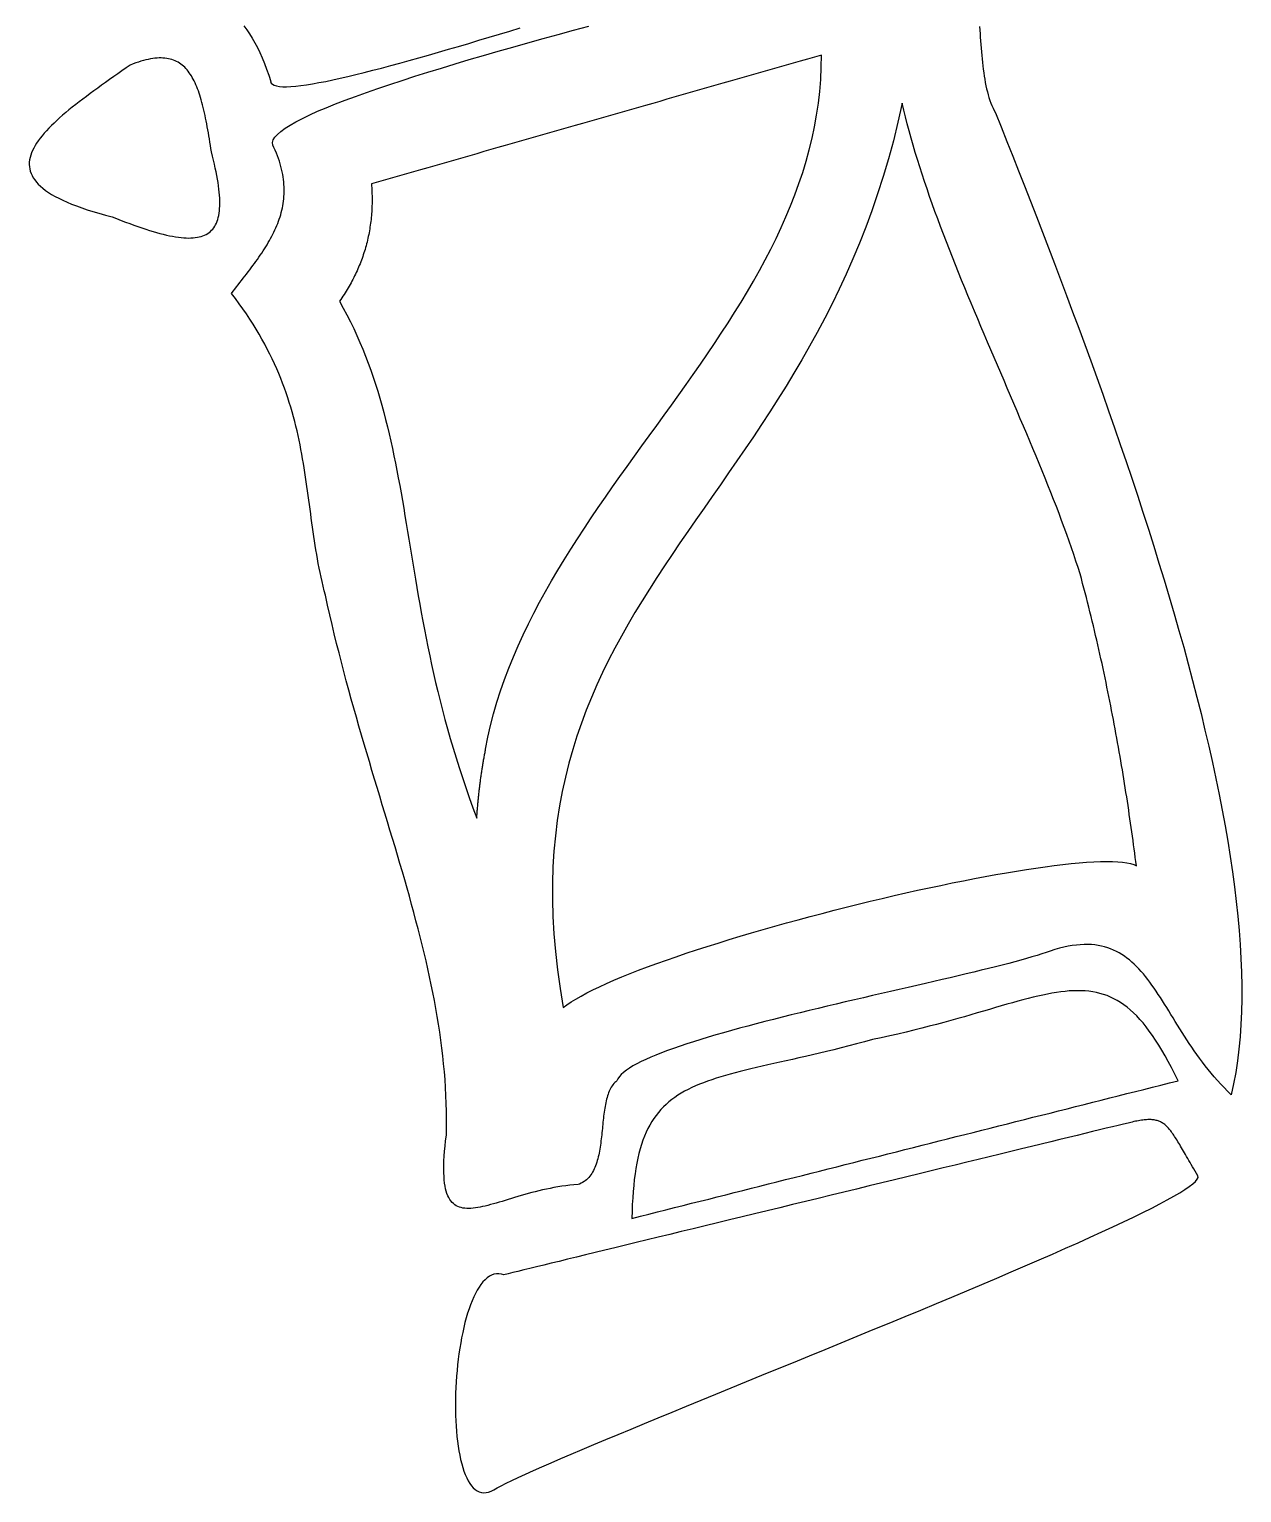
# Model space of a CAD drawing. Header units: metres. Extents: x 11 to 140, y -150 to -54.
# Drawn here: x 88.8 to 133.6, y -149.5 to -95.4 of the extents above; entities that cross this region are included whole.
import ezdxf

# ---------------------------------------------------------------- set-up
doc = ezdxf.new("R2010")
doc.units = ezdxf.units.M

msp = doc.modelspace()

# ---------------------------------------------------------------- linework, layer by layer
for points in [[(123.931172, -95.288608), (123.94184, -95.423228), (123.952254, -95.557848), (123.962668, -95.692468), (123.973082, -95.826834), (123.983496, -95.960946), (123.994418, -96.09455), (124.005594, -96.227392), (124.017278, -96.359472), (124.029724, -96.490536), (124.042932, -96.62033), (124.057156, -96.7486), (124.072396, -96.875346), (124.088906, -97.000568), (124.10694, -97.123758), (124.126498, -97.244916), (124.14758, -97.364042), (124.17044, -97.480882), (124.195332, -97.595182), (124.222256, -97.706688), (124.251212, -97.8154), (124.282454, -97.921064), (124.316236, -98.023426), (124.352558, -98.122486), (124.391674, -98.21799), (124.433584, -98.309938), (124.478542, -98.398076), (124.526548, -98.48215), (124.736098, -99.008184), (124.948188, -99.542092), (125.162564, -100.083366), (125.378972, -100.632006), (125.597158, -101.187504), (125.816868, -101.749352), (126.037848, -102.31755), (126.259844, -102.89159), (126.482856, -103.471218), (126.706376, -104.05618), (126.930404, -104.645968), (127.154432, -105.240582), (127.37846, -105.839514), (127.602234, -106.44251), (127.8255, -107.049062), (128.048004, -107.65917), (128.269492, -108.272326), (128.48971, -108.888276), (128.708404, -109.506766), (128.92532, -110.127288), (129.140458, -110.749588), (129.35331, -111.373412), (129.563876, -111.998506), (129.771648, -112.624362), (129.976626, -113.25098), (130.178556, -113.877852), (130.377184, -114.504724), (130.572256, -115.131088), (130.763518, -115.75669), (130.950716, -116.38153), (131.133596, -117.004846), (131.311904, -117.626638), (131.485386, -118.246398), (131.654042, -118.864126), (131.817364, -119.479314), (131.975352, -120.091454), (132.127752, -120.700546), (132.274056, -121.306082), (132.414264, -121.907808), (132.548122, -122.50547), (132.675376, -123.09856), (132.795772, -123.686824), (132.909056, -124.270008), (133.015228, -124.847858), (133.11378, -125.42012), (133.204458, -125.986286), (133.287262, -126.546102), (133.361684, -127.099314), (133.427724, -127.645668), (133.485128, -128.184656), (133.533642, -128.716024), (133.572758, -129.239518), (133.602476, -129.754884), (133.622796, -130.261614), (133.63321, -130.759708), (133.633464, -131.248658), (133.623304, -131.727956), (133.60273, -132.197602), (133.571234, -132.657088), (133.528816, -133.10616), (133.474968, -133.544564), (133.40969, -133.972046), (133.332728, -134.388098), (133.243828, -134.792466), (133.110732, -134.662164), (132.9817, -134.530592), (132.856478, -134.39775), (132.735066, -134.263892), (132.61721, -134.129018), (132.502656, -133.993382), (132.391404, -133.856984), (132.283454, -133.720078), (132.178298, -133.582664), (132.075936, -133.444996), (131.976368, -133.307328), (131.87934, -133.16966), (131.784598, -133.032246), (131.692142, -132.895086), (131.601718, -132.75818), (131.513326, -132.622036), (131.426712, -132.4864), (131.341622, -132.35178), (131.258056, -132.218176), (131.17576, -132.085588), (131.09448, -131.95427), (131.014216, -131.824476), (130.934968, -131.696206), (130.856228, -131.56946), (130.77825, -131.444746), (130.700526, -131.32181), (130.623056, -131.20116), (130.545586, -131.082542), (130.468116, -130.966464), (130.390392, -130.852926), (130.312414, -130.741928), (130.233928, -130.633724), (130.15468, -130.528568), (130.07467, -130.42646), (129.993644, -130.327654), (129.911602, -130.23215), (129.82829, -130.139948), (129.743454, -130.051556), (129.657094, -129.966974), (129.568956, -129.886202), (129.47904, -129.809494), (129.387092, -129.73685), (129.292858, -129.668524), (129.196338, -129.60477), (129.097278, -129.545588), (128.995678, -129.491232), (128.891284, -129.441702), (128.784096, -129.397252), (128.673606, -129.357882), (128.560068, -129.323846), (128.442974, -129.295144), (128.322324, -129.27203), (128.198118, -129.254758), (128.070102, -129.243328), (127.938022, -129.23774), (127.801624, -129.238248), (127.660908, -129.245106), (127.515874, -129.258314), (127.366268, -129.278126), (127.211836, -129.304542), (127.052578, -129.337816), (126.88824, -129.378202), (126.718568, -129.4257), (126.543562, -129.48031), (126.39548, -129.532634), (126.23419, -129.586228), (126.059946, -129.641092), (125.87351, -129.69748), (125.675136, -129.755138), (125.465586, -129.814066), (125.245114, -129.874264), (125.014228, -129.935478), (124.773436, -129.997962), (124.523246, -130.061462), (124.264166, -130.126232), (123.996704, -130.192018), (123.721368, -130.25882), (123.438412, -130.326638), (123.148598, -130.395472), (122.85218, -130.465068), (122.54992, -130.53568), (122.242072, -130.607054), (121.929144, -130.679444), (121.611644, -130.752596), (121.29008, -130.82651), (120.96496, -130.901186), (120.636792, -130.976624), (120.306084, -131.05257), (119.973344, -131.129278), (119.638826, -131.206494), (119.303292, -131.284472), (118.966996, -131.362958), (118.6307, -131.441952), (118.294658, -131.521454), (117.959378, -131.60121), (117.625368, -131.681474), (117.293136, -131.762246), (116.96319, -131.843272), (116.636038, -131.924552), (116.311934, -132.006086), (115.99164, -132.087874), (115.675664, -132.169916), (115.36426, -132.252212), (115.057936, -132.334762), (114.757454, -132.417312), (114.463068, -132.500116), (114.175286, -132.58292), (113.894616, -132.665724), (113.621566, -132.748528), (113.356644, -132.831332), (113.100104, -132.914136), (112.852708, -132.996686), (112.614964, -133.079236), (112.387126, -133.161532), (112.169702, -133.243574), (111.963454, -133.325362), (111.768636, -133.406896), (111.585756, -133.488176), (111.415322, -133.569202), (111.257842, -133.64972), (111.113824, -133.729984), (110.983776, -133.80974), (110.867952, -133.888988), (110.767114, -133.967728), (110.681516, -134.04596), (110.61192, -134.123684), (110.55858, -134.2009), (110.522004, -134.277354), (110.481618, -134.309612), (110.443518, -134.344664), (110.40745, -134.38251), (110.373668, -134.42315), (110.341918, -134.466584), (110.3122, -134.512558), (110.28426, -134.560818), (110.258098, -134.611618), (110.233714, -134.66445), (110.211108, -134.719568), (110.190026, -134.776718), (110.170468, -134.8359), (110.15218, -134.89686), (110.135162, -134.959598), (110.119414, -135.02386), (110.104682, -135.089646), (110.09122, -135.156956), (110.07852, -135.225536), (110.066836, -135.295386), (110.055914, -135.366506), (110.045754, -135.438642), (110.036102, -135.511794), (110.026958, -135.585708), (110.018322, -135.660384), (110.010194, -135.735822), (110.00232, -135.811768), (109.9947, -135.887968), (109.98708, -135.964676), (109.97946, -136.041638), (109.97184, -136.1186), (109.963966, -136.195816), (109.956092, -136.272778), (109.94771, -136.34974), (109.939074, -136.426448), (109.92993, -136.502902), (109.920278, -136.578848), (109.909864, -136.654286), (109.898688, -136.728962), (109.88675, -136.802876), (109.87405, -136.876028), (109.860334, -136.948164), (109.845602, -137.019284), (109.8296, -137.089134), (109.812328, -137.157968), (109.793786, -137.225278), (109.773974, -137.291318), (109.752638, -137.35558), (109.729778, -137.418318), (109.70514, -137.479278), (109.678724, -137.53846), (109.65053, -137.59561), (109.620558, -137.650728), (109.588554, -137.703814), (109.554518, -137.754614), (109.518196, -137.803128), (109.479588, -137.849102), (109.438694, -137.892536), (109.395514, -137.933176), (109.349794, -137.971276), (109.301534, -138.006328), (109.25048, -138.038586), (109.196886, -138.067796), (109.140244, -138.093958), (109.080808, -138.116818), (108.928154, -138.127994), (108.777278, -138.142218), (108.627926, -138.15949), (108.480352, -138.179556), (108.334556, -138.202162), (108.190538, -138.227054), (108.048298, -138.254232), (107.90809, -138.283188), (107.76966, -138.313922), (107.633262, -138.345926), (107.498642, -138.3792), (107.366054, -138.41349), (107.235498, -138.448796), (107.107228, -138.48461), (106.98099, -138.520932), (106.857038, -138.557254), (106.735118, -138.593576), (106.615484, -138.629644), (106.498136, -138.665204), (106.383074, -138.700256), (106.270552, -138.734292), (106.160316, -138.767312), (106.05262, -138.799062), (105.947464, -138.829034), (105.844594, -138.857482), (105.744264, -138.883898), (105.646728, -138.908028), (105.551732, -138.929872), (105.45953, -138.948922), (105.369868, -138.965178), (105.283, -138.978386), (105.198926, -138.988292), (105.117646, -138.994642), (105.03916, -138.997436), (104.963722, -138.996166), (104.891078, -138.990832), (104.821482, -138.98118), (104.754934, -138.966956), (104.691434, -138.947906), (104.630982, -138.92403), (104.573832, -138.89482), (104.51973, -138.860276), (104.46893, -138.81989), (104.421178, -138.773662), (104.376728, -138.721338), (104.33558, -138.662918), (104.297988, -138.597894), (104.263698, -138.526266), (104.232964, -138.447526), (104.205532, -138.361674), (104.181656, -138.268456), (104.161336, -138.167618), (104.144572, -138.058906), (104.131618, -137.94232), (104.12222, -137.817352), (104.116632, -137.684002), (104.1146, -137.542016), (104.116378, -137.39114), (104.121966, -137.23112), (104.131618, -137.061702), (104.14508, -136.882886), (104.162352, -136.694418), (104.183688, -136.49579), (104.209088, -136.287002), (104.215184, -135.992362), (104.216708, -135.69823), (104.213914, -135.404606), (104.206802, -135.111236), (104.195372, -134.818374), (104.179878, -134.525766), (104.16032, -134.233412), (104.136952, -133.941058), (104.109774, -133.648958), (104.078786, -133.356858), (104.044242, -133.064758), (104.006142, -132.772658), (103.96474, -132.480558), (103.920036, -132.188458), (103.872284, -131.896104), (103.82123, -131.603496), (103.767382, -131.310634), (103.710486, -131.017518), (103.650796, -130.723894), (103.588566, -130.430016), (103.523796, -130.13563), (103.456486, -129.840736), (103.386636, -129.54508), (103.3145, -129.248916), (103.240332, -128.95199), (103.164132, -128.654556), (103.0859, -128.35636), (103.00589, -128.057148), (102.924102, -127.757174), (102.840536, -127.456184), (102.755446, -127.154178), (102.668832, -126.851156), (102.580948, -126.547118), (102.491794, -126.242064), (102.40137, -125.93574), (102.30993, -125.628146), (102.217474, -125.319282), (102.124256, -125.009148), (102.030276, -124.697744), (101.935788, -124.384816), (101.840538, -124.070618), (101.745034, -123.754896), (101.649022, -123.437396), (101.552756, -123.118372), (101.45649, -122.797824), (101.360224, -122.475498), (101.263958, -122.151394), (101.167946, -121.825512), (101.072188, -121.497598), (100.976684, -121.167906), (100.881688, -120.836182), (100.7872, -120.502426), (100.693474, -120.166638), (100.60051, -119.828818), (100.508308, -119.488712), (100.417122, -119.14632), (100.327206, -118.801642), (100.238306, -118.454678), (100.150676, -118.105428), (100.06457, -117.753892), (99.979988, -117.399816), (99.89693, -117.0432), (99.81565, -116.684044), (99.736148, -116.322348), (99.692206, -116.154708), (99.65055, -115.987068), (99.61118, -115.819428), (99.573842, -115.652042), (99.538282, -115.484656), (99.5045, -115.31727), (99.472242, -115.149884), (99.441508, -114.982498), (99.412298, -114.815366), (99.384358, -114.648234), (99.357434, -114.480848), (99.331526, -114.313462), (99.30638, -114.146076), (99.281996, -113.97869), (99.258374, -113.81105), (99.23526, -113.64341), (99.2124, -113.47577), (99.189794, -113.307876), (99.167442, -113.139728), (99.14509, -112.97158), (99.122484, -112.803178), (99.099624, -112.634522), (99.07651, -112.465612), (99.052888, -112.296448), (99.028504, -112.12703), (99.003358, -111.957358), (98.97745, -111.787432), (98.950526, -111.617252), (98.922586, -111.446818), (98.893376, -111.27613), (98.862642, -111.104934), (98.830384, -110.933484), (98.796602, -110.761526), (98.761042, -110.589314), (98.723704, -110.416594), (98.684334, -110.24362), (98.642678, -110.070138), (98.59899, -109.896148), (98.552762, -109.72165), (98.503994, -109.546644), (98.452686, -109.37113), (98.398584, -109.195108), (98.341688, -109.018578), (98.281744, -108.84154), (98.218752, -108.663994), (98.152458, -108.48594), (98.082608, -108.307124), (98.009456, -108.1278), (97.932494, -107.947714), (97.851976, -107.76712), (97.767394, -107.585764), (97.679002, -107.4039), (97.586292, -107.221274), (97.489518, -107.037886), (97.388172, -106.853736), (97.282508, -106.668824), (97.172018, -106.48315), (97.056956, -106.296714), (96.936814, -106.109516), (96.811846, -105.921556), (96.681544, -105.732834), (96.546162, -105.543096), (96.405192, -105.352596), (96.258888, -105.161334), (96.322134, -105.080308), (96.385126, -104.999536), (96.447864, -104.919272), (96.510348, -104.839516), (96.572578, -104.760014), (96.6343, -104.680766), (96.695514, -104.602026), (96.75622, -104.52354), (96.816418, -104.445308), (96.876108, -104.36733), (96.935036, -104.289352), (96.993456, -104.211628), (97.051114, -104.134158), (97.10801, -104.056688), (97.16389, -103.979472), (97.219008, -103.902256), (97.27311, -103.82504), (97.326196, -103.747824), (97.378266, -103.670608), (97.42932, -103.593392), (97.479104, -103.516176), (97.527872, -103.43896), (97.57537, -103.36149), (97.621598, -103.28402), (97.666302, -103.206296), (97.709736, -103.128318), (97.751646, -103.050086), (97.792032, -102.9716), (97.830894, -102.89286), (97.868232, -102.813866), (97.904046, -102.734618), (97.938082, -102.655116), (97.97034, -102.575106), (98.00082, -102.494588), (98.029522, -102.413816), (98.056192, -102.332536), (98.081084, -102.250748), (98.103944, -102.168452), (98.124772, -102.085648), (98.143314, -102.002336), (98.159824, -101.918262), (98.174048, -101.83368), (98.185986, -101.748336), (98.195638, -101.662484), (98.203004, -101.57587), (98.208084, -101.488494), (98.210624, -101.400356), (98.210624, -101.311456), (98.208084, -101.221794), (98.203004, -101.13137), (98.195384, -101.040184), (98.18497, -100.947982), (98.171762, -100.854764), (98.15576, -100.760784), (98.136964, -100.665788), (98.11512, -100.569776), (98.090482, -100.472748), (98.062796, -100.374704), (98.032062, -100.275644), (97.99828, -100.175568), (97.961196, -100.074222), (97.921064, -99.97186), (97.87763, -99.868228), (97.830894, -99.763326)], [(96.716342, -95.273114), (96.82226, -95.416624), (96.925638, -95.568008), (97.026222, -95.727774), (97.123758, -95.895922), (97.218246, -96.072706), (97.309432, -96.25838), (97.397062, -96.453198), (97.481136, -96.65716), (97.5614, -96.870774), (97.637854, -97.09404), (97.70999, -97.327212)], [(97.706434, -97.32772), (97.730818, -97.382584), (97.776538, -97.427796), (97.842832, -97.46361), (97.929192, -97.49028), (98.034856, -97.508314), (98.159062, -97.517712), (98.301302, -97.518982), (98.460814, -97.512378), (98.63709, -97.4979), (98.829368, -97.476056), (99.036886, -97.4471), (99.259136, -97.411286), (99.49561, -97.368868), (99.745546, -97.320354), (100.008182, -97.265744), (100.28301, -97.205292), (100.569268, -97.139506), (100.866194, -97.06864), (101.17328, -96.992948), (101.490018, -96.91243), (101.815646, -96.827594), (102.149402, -96.738694), (102.490778, -96.646238), (102.839012, -96.550226), (103.193596, -96.450912), (103.553768, -96.348804), (103.918766, -96.243902), (104.288082, -96.136714), (104.660954, -96.027494), (105.036874, -95.916496), (105.41508, -95.803974), (105.795064, -95.690182), (106.176064, -95.575374), (106.557318, -95.459804), (106.938318, -95.34398)], [(97.832926, -99.76612), (97.788476, -99.67849), (97.780348, -99.586034), (97.807272, -99.488752), (97.868232, -99.386898), (97.961958, -99.280726), (98.087688, -99.170236), (98.244152, -99.055682), (98.43008, -98.937318), (98.64471, -98.815398), (98.886772, -98.689922), (99.154996, -98.561144), (99.448366, -98.429318), (99.765866, -98.294698), (100.10648, -98.157284), (100.468938, -98.01733), (100.852224, -97.87509), (101.255322, -97.730564), (101.676962, -97.584006), (102.116128, -97.43567), (102.57155, -97.28581), (103.042466, -97.134426), (103.527606, -96.982026), (104.0257, -96.828356), (104.535732, -96.673924), (105.056686, -96.51873), (105.587546, -96.363028), (106.127042, -96.207072), (106.674158, -96.051116), (107.227624, -95.89516), (107.786424, -95.739458), (108.349542, -95.584264), (108.915962, -95.429578), (109.484414, -95.275654)], [(92.517468, -96.718628), (92.362274, -96.826832), (92.208096, -96.934274), (92.054934, -97.041208), (91.903296, -97.147634), (91.753182, -97.253552), (91.604592, -97.358708), (91.45778, -97.463356), (91.313, -97.567496), (91.170506, -97.670874), (91.030298, -97.773744), (90.89263, -97.875852), (90.757756, -97.977452), (90.625676, -98.078544), (90.496644, -98.178874), (90.370914, -98.278696), (90.24874, -98.377756), (90.130122, -98.476308), (90.015314, -98.574098), (89.904316, -98.67138), (89.797382, -98.7679), (89.694766, -98.863912), (89.596722, -98.959162), (89.50325, -99.053904), (89.414604, -99.147884), (89.331038, -99.241102), (89.252552, -99.333812), (89.1794, -99.42576), (89.111836, -99.5172), (89.050114, -99.607878), (88.994234, -99.697794), (88.94445, -99.787202), (88.900762, -99.875848), (88.863424, -99.963732), (88.83269, -100.051108), (88.808814, -100.137722), (88.791796, -100.223574), (88.78189, -100.308664), (88.77935, -100.393246), (88.784176, -100.477066), (88.796622, -100.560124), (88.816942, -100.64242), (88.845136, -100.723954), (88.881712, -100.80498), (88.926416, -100.885244), (88.979756, -100.964746), (89.041732, -101.043486), (89.112598, -101.121464), (89.192608, -101.19868), (89.281762, -101.275134), (89.380314, -101.350826), (89.488264, -101.425756), (89.60612, -101.499924), (89.733882, -101.57333), (89.871804, -101.645974), (90.019886, -101.717856), (90.178382, -101.788976), (90.347546, -101.859334), (90.527378, -101.92893), (90.718386, -101.997764), (90.920316, -102.065836), (91.133676, -102.133146), (91.358466, -102.199694), (91.59494, -102.26548), (91.843352, -102.330504), (92.01277, -102.398068), (92.178124, -102.462838), (92.339414, -102.52456), (92.496894, -102.583234), (92.65031, -102.639114), (92.799916, -102.691946), (92.945458, -102.74173), (93.08719, -102.788466), (93.225112, -102.832154), (93.35897, -102.872794), (93.489018, -102.910386), (93.615256, -102.94493), (93.737938, -102.976172), (93.85681, -103.004366), (93.971872, -103.029258), (94.083124, -103.051102), (94.19082, -103.069644), (94.29496, -103.084884), (94.39529, -103.096822), (94.492064, -103.105712), (94.585282, -103.1113), (94.674944, -103.113586), (94.76105, -103.112316), (94.8436, -103.107744), (94.922594, -103.09987), (94.998032, -103.08844), (95.070168, -103.073708), (95.138748, -103.05542), (95.204026, -103.03383), (95.266002, -103.008684), (95.324422, -102.979982), (95.37954, -102.947724), (95.431356, -102.91191), (95.47987, -102.87254), (95.525082, -102.829614), (95.566992, -102.783132), (95.605854, -102.733094), (95.641414, -102.679246), (95.673926, -102.621842), (95.703136, -102.560628), (95.729298, -102.495858), (95.752412, -102.427278), (95.772478, -102.354888), (95.789242, -102.278688), (95.803212, -102.198678), (95.814134, -102.114858), (95.822008, -102.027228), (95.826834, -101.935788), (95.828866, -101.840538), (95.82785, -101.741478), (95.82404, -101.638354), (95.817182, -101.53142), (95.80753, -101.420422), (95.795084, -101.30536), (95.779844, -101.186488), (95.76181, -101.063552), (95.740982, -100.936552), (95.71736, -100.805488), (95.691198, -100.67036), (95.662242, -100.531168), (95.630492, -100.387658), (95.596202, -100.240084), (95.559372, -100.088446), (95.519748, -99.93249), (95.500952, -99.809554), (95.482156, -99.688396), (95.46336, -99.569016), (95.44431, -99.451414), (95.42526, -99.33559), (95.405956, -99.221798), (95.386398, -99.109784), (95.366586, -98.999802), (95.34652, -98.891598), (95.325946, -98.785426), (95.305118, -98.681286), (95.283782, -98.579178), (95.261938, -98.479102), (95.239586, -98.381058), (95.216726, -98.285046), (95.193104, -98.191066), (95.168974, -98.099372), (95.144082, -98.009964), (95.118428, -97.922588), (95.092012, -97.837498), (95.064834, -97.754694), (95.03664, -97.674176), (95.007684, -97.595944), (94.977712, -97.519998), (94.946724, -97.446592), (94.91472, -97.375472), (94.8817, -97.306892), (94.84741, -97.240598), (94.812104, -97.176844), (94.775528, -97.11563), (94.737682, -97.056956), (94.698566, -97.000822), (94.65818, -96.947228), (94.616524, -96.896174), (94.573344, -96.847914), (94.52864, -96.802194), (94.482412, -96.759268), (94.43466, -96.719136), (94.385384, -96.681544), (94.334584, -96.646746), (94.282006, -96.614742), (94.22765, -96.585786), (94.171516, -96.559624), (94.113604, -96.536256), (94.053914, -96.515936), (93.992446, -96.49841), (93.928946, -96.483932), (93.863414, -96.472502), (93.796104, -96.46412), (93.726762, -96.458786), (93.655134, -96.4565), (93.581474, -96.457262), (93.505528, -96.461072), (93.42755, -96.468184), (93.347286, -96.478344), (93.264736, -96.491806), (93.179646, -96.50857), (93.09227, -96.528382), (93.002354, -96.551496), (92.910152, -96.577912), (92.81541, -96.607884), (92.718128, -96.641158), (92.618306, -96.677734), (92.51569, -96.717866)], [(105.657904, -122.010678), (105.74528, -121.57202), (105.845356, -121.137426), (105.957878, -120.706642), (106.082084, -120.279668), (106.21772, -119.85625), (106.364278, -119.436388), (106.521504, -119.019828), (106.688636, -118.606316), (106.86542, -118.196106), (107.051348, -117.78869), (107.245912, -117.384068), (107.448858, -116.98224), (107.659424, -116.582952), (107.877356, -116.18595), (108.102146, -115.791234), (108.333286, -115.39855), (108.570522, -115.007898), (108.813346, -114.619024), (109.06125, -114.231928), (109.313726, -113.846356), (109.570266, -113.462308), (109.830616, -113.07953), (110.094014, -112.697768), (110.360206, -112.317022), (110.628684, -111.937292), (110.899194, -111.558324), (111.170974, -111.179864), (111.44377, -110.801912), (111.717074, -110.424214), (111.990632, -110.04677), (112.263682, -109.669326), (112.53597, -109.291882), (112.806988, -108.914184), (113.076228, -108.535978), (113.343182, -108.157518), (113.607596, -107.778296), (113.868708, -107.398312), (114.126264, -107.017312), (114.379756, -106.635296), (114.62893, -106.252264), (114.873024, -105.867962), (115.111784, -105.482136), (115.344702, -105.094786), (115.57127, -104.705658), (115.791234, -104.314498), (116.003832, -103.92156), (116.20881, -103.526336), (116.40566, -103.128826), (116.594128, -102.72903), (116.773452, -102.326694), (116.943378, -101.921564), (117.103398, -101.51364), (117.253004, -101.102668), (117.391688, -100.688648), (117.519196, -100.271326), (117.63502, -99.850702), (117.738652, -99.426522), (117.829584, -98.998786), (117.907308, -98.56724), (117.97157, -98.131884), (118.021862, -97.692464), (118.057676, -97.248726), (118.078504, -96.80067), (118.083838, -96.348296), (117.823742, -96.422718), (117.563646, -96.49714), (117.30355, -96.571562), (117.043454, -96.645984), (116.783358, -96.720406), (116.523262, -96.794828), (116.263166, -96.86925), (116.00307, -96.943672), (115.742974, -97.018094), (115.482878, -97.092516), (115.222782, -97.166938), (114.962686, -97.24136), (114.70259, -97.315782), (114.442494, -97.390204), (114.182398, -97.464626), (113.922302, -97.539048), (113.662206, -97.61347), (113.40211, -97.687892), (113.142014, -97.762314), (112.881918, -97.836736), (112.621822, -97.911158), (112.361726, -97.98558), (112.10163, -98.060002), (111.841534, -98.134424), (111.581438, -98.208846), (111.321342, -98.283268), (111.061246, -98.35769), (110.80115, -98.432112), (110.541054, -98.506534), (110.280958, -98.580956), (110.020862, -98.655378), (109.760766, -98.7298), (109.50067, -98.804222), (109.240574, -98.878644), (108.980478, -98.953066), (108.720382, -99.027488), (108.460286, -99.10191), (108.20019, -99.176332), (107.940094, -99.250754), (107.679998, -99.325176), (107.419902, -99.399598), (107.159806, -99.47402), (106.89971, -99.548442), (106.639614, -99.622864), (106.379518, -99.697286), (106.119422, -99.771708), (105.859326, -99.84613), (105.59923, -99.920552), (105.339134, -99.994974), (105.079038, -100.069396), (104.818942, -100.143818), (104.558846, -100.21824), (104.29875, -100.292662), (104.038654, -100.367084), (103.778558, -100.441506), (103.518462, -100.515928), (103.258366, -100.59035), (102.99827, -100.664772), (102.738174, -100.739194), (102.478078, -100.813616), (102.217982, -100.888038), (101.957886, -100.96246), (101.69779, -101.036882), (101.437694, -101.111304), (101.443282, -101.186488), (101.448108, -101.261418), (101.452172, -101.336094), (101.455474, -101.410516), (101.458014, -101.484684), (101.459792, -101.558598), (101.460808, -101.632258), (101.461062, -101.705664), (101.460554, -101.778816), (101.459284, -101.851714), (101.457252, -101.924358), (101.454458, -101.996748), (101.450902, -102.069138), (101.446584, -102.141274), (101.441504, -102.213156), (101.435662, -102.284784), (101.429058, -102.356158), (101.421692, -102.427278), (101.413564, -102.498144), (101.404674, -102.568756), (101.395022, -102.639114), (101.384608, -102.709218), (101.373432, -102.779068), (101.361494, -102.848664), (101.348794, -102.918006), (101.335332, -102.987094), (101.321108, -103.056182), (101.306122, -103.125016), (101.290374, -103.193596), (101.273864, -103.261922), (101.256592, -103.329994), (101.238558, -103.397812), (101.219762, -103.465376), (101.200204, -103.532686), (101.179884, -103.599742), (101.158802, -103.666544), (101.136958, -103.733092), (101.114352, -103.79964), (101.090984, -103.865934), (101.066854, -103.931974), (101.041962, -103.99776), (101.016308, -104.063292), (100.989892, -104.12857), (100.962714, -104.193594), (100.934774, -104.258364), (100.906072, -104.323134), (100.876608, -104.38765), (100.846382, -104.451912), (100.815394, -104.51592), (100.783644, -104.579674), (100.751132, -104.643174), (100.717858, -104.70642), (100.683822, -104.769412), (100.649024, -104.832404), (100.613464, -104.895142), (100.577142, -104.957626), (100.540058, -105.019856), (100.502212, -105.081832), (100.463604, -105.143554), (100.424234, -105.205022), (100.384102, -105.26649), (100.343208, -105.327704), (100.301552, -105.388664), (100.259134, -105.44937), (100.398072, -105.702354), (100.531168, -105.955592), (100.658676, -106.209084), (100.78085, -106.463084), (100.89769, -106.717338), (101.009704, -106.9721), (101.116892, -107.227624), (101.219254, -107.483656), (101.317298, -107.74045), (101.411024, -107.997752), (101.500686, -108.25607), (101.586538, -108.51515), (101.66858, -108.774992), (101.747066, -109.03585), (101.82225, -109.297724), (101.894386, -109.560614), (101.963474, -109.824774), (102.029768, -110.090204), (102.093522, -110.35665), (102.15499, -110.62462), (102.214172, -110.89386), (102.271322, -111.164624), (102.326694, -111.436658), (102.380288, -111.710216), (102.432612, -111.985552), (102.483666, -112.262412), (102.53345, -112.54105), (102.582472, -112.821466), (102.630732, -113.10366), (102.678484, -113.387632), (102.725982, -113.673636), (102.773226, -113.961672), (102.82047, -114.25174), (102.867968, -114.54384), (102.915974, -114.837972), (102.964488, -115.13439), (103.014018, -115.433094), (103.06431, -115.734084), (103.115872, -116.037614), (103.168704, -116.34343), (103.22306, -116.651786), (103.279194, -116.962682), (103.33736, -117.276118), (103.397558, -117.592348), (103.460042, -117.911372), (103.525066, -118.23319), (103.59263, -118.557802), (103.663242, -118.885208), (103.736902, -119.215662), (103.81361, -119.549164), (103.893874, -119.885714), (103.977694, -120.225312), (104.065324, -120.568212), (104.157018, -120.914414), (104.252776, -121.263918), (104.352852, -121.616724), (104.4575, -121.972832), (104.566974, -122.332496), (104.681274, -122.695716), (104.800654, -123.062492), (104.925368, -123.432824), (105.05567, -123.806966), (105.19156, -124.184918), (105.333292, -124.56668), (105.336086, -124.526802), (105.33888, -124.486924), (105.341928, -124.447046), (105.344976, -124.407168), (105.348024, -124.36729), (105.351072, -124.327412), (105.354374, -124.287534), (105.357676, -124.247656), (105.360978, -124.207778), (105.36428, -124.1679), (105.367836, -124.128022), (105.371392, -124.088144), (105.374948, -124.048266), (105.378504, -124.008388), (105.382314, -123.96851), (105.386124, -123.928632), (105.389934, -123.888754), (105.393998, -123.848876), (105.398062, -123.808998), (105.402126, -123.76912), (105.40619, -123.729242), (105.410508, -123.689364), (105.414826, -123.649486), (105.419144, -123.609608), (105.423716, -123.56973), (105.428288, -123.529852), (105.43286, -123.489974), (105.437686, -123.450096), (105.442512, -123.410218), (105.447338, -123.37034), (105.452418, -123.330462), (105.457498, -123.290584), (105.462578, -123.250706), (105.467658, -123.210828), (105.472992, -123.17095), (105.478326, -123.131072), (105.48366, -123.091194), (105.489248, -123.051316), (105.494836, -123.011438), (105.500424, -122.97156), (105.506266, -122.931682), (105.512108, -122.891804), (105.51795, -122.851926), (105.524046, -122.812048), (105.530142, -122.77217), (105.536238, -122.732292), (105.542588, -122.692414), (105.548938, -122.652536), (105.555288, -122.612658), (105.561892, -122.57278), (105.568496, -122.532902), (105.5751, -122.493024), (105.581958, -122.453146), (105.588816, -122.413268), (105.595928, -122.37339), (105.60304, -122.333512), (105.610152, -122.293634), (105.617518, -122.253756), (105.624884, -122.213878), (105.63225, -122.174), (105.63987, -122.134122), (105.64749, -122.094244), (105.65511, -122.054366), (105.662984, -122.014488)], [(127.651256, -115.534694), (127.576834, -115.297458), (127.49911, -115.057428), (127.418338, -114.814604), (127.334518, -114.56924), (127.247904, -114.321336), (127.158496, -114.070892), (127.066294, -113.818162), (126.971552, -113.562892), (126.874524, -113.30559), (126.77521, -113.046002), (126.67361, -112.784382), (126.569978, -112.52073), (126.464314, -112.2553), (126.356872, -111.988092), (126.247652, -111.719106), (126.136654, -111.448342), (126.024132, -111.176054), (125.910086, -110.902242), (125.79477, -110.62716), (125.678438, -110.350554), (125.560836, -110.072932), (125.442218, -109.79404), (125.322838, -109.514132), (125.202696, -109.233208), (125.082046, -108.951268), (124.960888, -108.668566), (124.839222, -108.385102), (124.717302, -108.10113), (124.595128, -107.816396), (124.472954, -107.531154), (124.35078, -107.245658), (124.22886, -106.959654), (124.107194, -106.673396), (123.985782, -106.387138), (123.864878, -106.100626), (123.744482, -105.814114), (123.624848, -105.527856), (123.505976, -105.241598), (123.38812, -104.955594), (123.27128, -104.670098), (123.15571, -104.384856), (123.04141, -104.100122), (122.92838, -103.81615), (122.816874, -103.532686), (122.706892, -103.249984), (122.598688, -102.968044), (122.492262, -102.68712), (122.387868, -102.407212), (122.285506, -102.12832), (122.18543, -101.850698), (122.08764, -101.574346), (121.992136, -101.299264), (121.899172, -101.025452), (121.808748, -100.753164), (121.721118, -100.4824), (121.636282, -100.213414), (121.554494, -99.946206), (121.475754, -99.680776), (121.400316, -99.417124), (121.32818, -99.155504), (121.259346, -98.895916), (121.194068, -98.638614), (121.132346, -98.383598), (121.074434, -98.130868), (120.915938, -98.834448), (120.744996, -99.520756), (120.56237, -100.190046), (120.368568, -100.84308), (120.163844, -101.48062), (119.94896, -102.10292), (119.724424, -102.710742), (119.490998, -103.30434), (119.248936, -103.88473), (118.998746, -104.452166), (118.74119, -105.007156), (118.476776, -105.550462), (118.206012, -106.082592), (117.929152, -106.604054), (117.647212, -107.115356), (117.360446, -107.61726), (117.069362, -108.110274), (116.774468, -108.594906), (116.476526, -109.071664), (116.176044, -109.54131), (115.873276, -110.004098), (115.568984, -110.46079), (115.263676, -110.911894), (114.958114, -111.358172), (114.652552, -111.799878), (114.347498, -112.237774), (114.043714, -112.672368), (113.741454, -113.104168), (113.44148, -113.533682), (113.1443, -113.961672), (112.850422, -114.388646), (112.560354, -114.815112), (112.274604, -115.241578), (111.993934, -115.668806), (111.718598, -116.09705), (111.449358, -116.527072), (111.186722, -116.959634), (110.930944, -117.39499), (110.682786, -117.833902), (110.44301, -118.276624), (110.21187, -118.723918), (109.989874, -119.176546), (109.777784, -119.634762), (109.575854, -120.099328), (109.384846, -120.570752), (109.205268, -121.049542), (109.037628, -121.536206), (108.882434, -122.031506), (108.740194, -122.535696), (108.611416, -123.049538), (108.496862, -123.573794), (108.396786, -124.108718), (108.31195, -124.655072), (108.242862, -125.21311), (108.19003, -125.783848), (108.153962, -126.36754), (108.135166, -126.964694), (108.13415, -127.576072), (108.151676, -128.202182), (108.187998, -128.843532), (108.243878, -129.50063), (108.319824, -130.174238), (108.416344, -130.864864), (108.533946, -131.573016), (108.66882, -131.46913), (108.82376, -131.362704), (108.998004, -131.253738), (109.19079, -131.142486), (109.401356, -131.029202), (109.629194, -130.913886), (109.873542, -130.796792), (110.133892, -130.67792), (110.409482, -130.557524), (110.699804, -130.435858), (111.004096, -130.313176), (111.321596, -130.189478), (111.651796, -130.064764), (111.993934, -129.939542), (112.347248, -129.813812), (112.71123, -129.687574), (113.085372, -129.561082), (113.468658, -129.43459), (113.86058, -129.308098), (114.26063, -129.182114), (114.668046, -129.056384), (115.082066, -128.931416), (115.502182, -128.806956), (115.927632, -128.683512), (116.357654, -128.561084), (116.79174, -128.439926), (117.229128, -128.320292), (117.66931, -128.202182), (118.111524, -128.085596), (118.555008, -127.971042), (118.999254, -127.85852), (119.4435, -127.74803), (119.887238, -127.64008), (120.329706, -127.534416), (120.770396, -127.431546), (121.208292, -127.33147), (121.64314, -127.234442), (122.073924, -127.140462), (122.500136, -127.049784), (122.921268, -126.962662), (123.336304, -126.879096), (123.74499, -126.79934), (124.14631, -126.723648), (124.539756, -126.65202), (124.92482, -126.584456), (125.300486, -126.521464), (125.6665, -126.463044), (126.021846, -126.40945), (126.366016, -126.360682), (126.698248, -126.316994), (127.018034, -126.278386), (127.324612, -126.245366), (127.617474, -126.21768), (127.895858, -126.195836), (128.159002, -126.179834), (128.406398, -126.169928), (128.637284, -126.166118), (128.851152, -126.168658), (129.04724, -126.177802), (129.224786, -126.19355), (129.383282, -126.216156), (129.521966, -126.24562), (129.640076, -126.282196), (129.737104, -126.326138), (129.717038, -126.171452), (129.696718, -126.016258), (129.676144, -125.860302), (129.655316, -125.703584), (129.63398, -125.546358), (129.61239, -125.38837), (129.590292, -125.229874), (129.56794, -125.070616), (129.545334, -124.91085), (129.52222, -124.750322), (129.498852, -124.589286), (129.474976, -124.427742), (129.450846, -124.26569), (129.426462, -124.102876), (129.40157, -123.939554), (129.376424, -123.775724), (129.35077, -123.611386), (129.324862, -123.44654), (129.298446, -123.281186), (129.271776, -123.115324), (129.244598, -122.949208), (129.216912, -122.782584), (129.188972, -122.615452), (129.160524, -122.447812), (129.131822, -122.279918), (129.102612, -122.111516), (129.072894, -121.94286), (129.042922, -121.773696), (129.012442, -121.604278), (128.981454, -121.434352), (128.950212, -121.264172), (128.918462, -121.093738), (128.886204, -120.922796), (128.853438, -120.7516), (128.820418, -120.58015), (128.78689, -120.408446), (128.752854, -120.236488), (128.71831, -120.064276), (128.683512, -119.89181), (128.648206, -119.71909), (128.612392, -119.546116), (128.57607, -119.372888), (128.53924, -119.199406), (128.501902, -119.025924), (128.464056, -118.852188), (128.425956, -118.678198), (128.387348, -118.504208), (128.348232, -118.329964), (128.308608, -118.15572), (128.268476, -117.981222), (128.227836, -117.806724), (128.186688, -117.631972), (128.145032, -117.45722), (128.102868, -117.282468), (128.060196, -117.107716), (128.017016, -116.932964), (127.973328, -116.758212), (127.929132, -116.583206), (127.884428, -116.4082), (127.839216, -116.233194), (127.793242, -116.058442), (127.74676, -115.88369), (127.69977, -115.708938), (127.652272, -115.534186)], [(111.07166, -139.363704), (111.387382, -139.284202), (111.703104, -139.2047), (112.018826, -139.125198), (112.334548, -139.045696), (112.65027, -138.966194), (112.965992, -138.886692), (113.281714, -138.80719), (113.597436, -138.727688), (113.913158, -138.648186), (114.22888, -138.568684), (114.544602, -138.489182), (114.860324, -138.40968), (115.176046, -138.330178), (115.491768, -138.250676), (115.80749, -138.171174), (116.123212, -138.091672), (116.438934, -138.01217), (116.754656, -137.932668), (117.070378, -137.853166), (117.3861, -137.773664), (117.701822, -137.694162), (118.017544, -137.61466), (118.333266, -137.535158), (118.648988, -137.455656), (118.96471, -137.376154), (119.280432, -137.296652), (119.596154, -137.21715), (119.911876, -137.137648), (120.227598, -137.058146), (120.54332, -136.978644), (120.859042, -136.899142), (121.174764, -136.81964), (121.490486, -136.740138), (121.806208, -136.660636), (122.12193, -136.581134), (122.437652, -136.501632), (122.753374, -136.42213), (123.069096, -136.342628), (123.384818, -136.263126), (123.70054, -136.183624), (124.016262, -136.104122), (124.331984, -136.02462), (124.647706, -135.945118), (124.963428, -135.865616), (125.27915, -135.786114), (125.594872, -135.706612), (125.910594, -135.62711), (126.226316, -135.547608), (126.542038, -135.468106), (126.85776, -135.388604), (127.173482, -135.309102), (127.489204, -135.2296), (127.804926, -135.150098), (128.120648, -135.070596), (128.43637, -134.991094), (128.752092, -134.911592), (129.067814, -134.83209), (129.383536, -134.752588), (129.699258, -134.673086), (130.01498, -134.593584), (130.330702, -134.514082), (130.646424, -134.43458), (130.962146, -134.355078), (131.277868, -134.275576), (131.15671, -134.027672), (131.036568, -133.791198), (130.917442, -133.5659), (130.799078, -133.351524), (130.681222, -133.147816), (130.563874, -132.954776), (130.447034, -132.771896), (130.330448, -132.599176), (130.214116, -132.436362), (130.09753, -132.2832), (129.980944, -132.13969), (129.864104, -132.005324), (129.746756, -131.880102), (129.6289, -131.76377), (129.510282, -131.656074), (129.390902, -131.557014), (129.270506, -131.466082), (129.14884, -131.383278), (129.026158, -131.308348), (128.901952, -131.241038), (128.776222, -131.181348), (128.648968, -131.12877), (128.519682, -131.083304), (128.388618, -131.044696), (128.255522, -131.012692), (128.12014, -130.987038), (127.982472, -130.967734), (127.842264, -130.954272), (127.699262, -130.946652), (127.55372, -130.94462), (127.40513, -130.948176), (127.253492, -130.956812), (127.098806, -130.970528), (126.940818, -130.98907), (126.779274, -131.012184), (126.614174, -131.039616), (126.445264, -131.071112), (126.272544, -131.106672), (126.09576, -131.146042), (125.914912, -131.188968), (125.729746, -131.235196), (125.540262, -131.284472), (125.346206, -131.336796), (125.147324, -131.391914), (124.943616, -131.449572), (124.735082, -131.509516), (124.521468, -131.571492), (124.30252, -131.6355), (124.078238, -131.701032), (123.848368, -131.768088), (123.61291, -131.836414), (123.37161, -131.90601), (123.124468, -131.976368), (122.87123, -132.047488), (122.611642, -132.119116), (122.345704, -132.190998), (122.073416, -132.26288), (121.794524, -132.334762), (121.508774, -132.406136), (121.216166, -132.477002), (120.916446, -132.547106), (120.609614, -132.616448), (120.295416, -132.68452), (119.973852, -132.751322), (119.675656, -132.833364), (119.383556, -132.91185), (119.097298, -132.98678), (118.816628, -133.058408), (118.5418, -133.126988), (118.272814, -133.192774), (118.009416, -133.25602), (117.751606, -133.316726), (117.499384, -133.375146), (117.25275, -133.431788), (117.011704, -133.486652), (116.775992, -133.539738), (116.545868, -133.591554), (116.321078, -133.6421), (116.101622, -133.691884), (115.8875, -133.740906), (115.678712, -133.78942), (115.475004, -133.837426), (115.27663, -133.885432), (115.083336, -133.933438), (114.895122, -133.981952), (114.711988, -134.030974), (114.533934, -134.080758), (114.36096, -134.131304), (114.192812, -134.18312), (114.029744, -134.236206), (113.871502, -134.29107), (113.718086, -134.347712), (113.569496, -134.406386), (113.425478, -134.467092), (113.286286, -134.530338), (113.151666, -134.596124), (113.021872, -134.664704), (112.89665, -134.736586), (112.776, -134.811516), (112.659668, -134.890002), (112.547908, -134.972298), (112.440466, -135.058404), (112.337596, -135.148574), (112.239044, -135.243062), (112.14481, -135.342122), (112.054894, -135.446008), (111.969042, -135.55472), (111.887508, -135.668766), (111.810038, -135.788146), (111.736632, -135.913114), (111.66729, -136.043924), (111.602012, -136.180576), (111.540798, -136.323578), (111.483394, -136.47293), (111.430054, -136.62914), (111.380524, -136.792208), (111.334804, -136.962134), (111.292894, -137.139426), (111.254794, -137.324338), (111.22025, -137.51687), (111.189516, -137.717276), (111.162338, -137.92581), (111.138716, -138.142726), (111.11865, -138.368278), (111.10214, -138.602466), (111.089186, -138.845544), (111.079534, -139.097766), (111.073184, -139.35964)], [(132.012436, -137.79246), (131.960112, -137.704322), (131.909312, -137.61847), (131.86029, -137.534904), (131.812792, -137.45337), (131.766564, -137.373868), (131.72186, -137.296652), (131.678426, -137.221468), (131.636516, -137.148316), (131.595622, -137.07745), (131.555998, -137.008616), (131.517644, -136.941814), (131.480306, -136.877044), (131.443984, -136.814052), (131.408424, -136.753092), (131.37388, -136.694164), (131.340098, -136.637268), (131.307078, -136.58215), (131.27482, -136.529064), (131.243324, -136.477756), (131.212336, -136.428226), (131.181856, -136.380728), (131.151884, -136.335008), (131.12242, -136.291066), (131.093464, -136.248902), (131.064762, -136.208516), (131.036314, -136.169908), (131.00812, -136.132824), (130.979926, -136.097518), (130.951986, -136.06399), (130.924046, -136.031986), (130.896106, -136.00176), (130.867912, -135.973058), (130.839718, -135.946134), (130.81127, -135.920734), (130.782568, -135.896858), (130.753612, -135.874506), (130.724148, -135.853678), (130.69443, -135.834374), (130.664204, -135.816594), (130.63347, -135.800338), (130.601974, -135.785606), (130.56997, -135.772144), (130.537204, -135.760206), (130.503676, -135.749538), (130.469132, -135.740394), (130.433826, -135.73252), (130.397504, -135.725916), (130.360166, -135.720582), (130.321812, -135.716772), (130.282188, -135.714232), (130.241548, -135.712962), (130.199638, -135.712962), (130.156458, -135.713978), (130.112008, -135.716264), (130.066034, -135.71982), (130.018536, -135.724392), (129.969514, -135.730234), (129.918968, -135.737092), (129.866644, -135.74522), (129.812796, -135.754364), (129.75717, -135.764524), (129.699766, -135.7757), (129.64033, -135.787892), (129.579116, -135.8011), (129.426462, -135.838184), (129.253996, -135.880094), (129.061972, -135.92683), (128.851406, -135.978138), (128.622552, -136.033764), (128.376426, -136.093708), (128.113282, -136.157716), (127.834136, -136.225534), (127.539496, -136.297162), (127.22987, -136.372346), (126.90602, -136.451086), (126.568708, -136.533128), (126.218442, -136.618218), (125.855984, -136.706356), (125.481842, -136.797288), (125.096524, -136.891014), (124.701046, -136.987026), (124.295916, -137.085578), (123.881642, -137.186162), (123.458986, -137.288778), (123.028456, -137.393426), (122.590814, -137.499852), (122.146822, -137.607802), (121.696988, -137.717276), (121.24182, -137.827766), (120.782334, -137.939526), (120.318784, -138.052302), (119.852186, -138.16584), (119.382794, -138.279886), (118.911624, -138.39444), (118.439184, -138.509248), (117.965982, -138.62431), (117.49278, -138.739372), (117.020086, -138.85418), (116.548662, -138.968734), (116.07927, -139.08278), (115.612418, -139.196318), (115.148868, -139.309094), (114.689128, -139.420854), (114.23396, -139.531598), (113.783872, -139.641072), (113.339626, -139.749022), (112.90173, -139.855448), (112.470946, -139.960096), (112.048036, -140.062966), (111.633508, -140.163804), (111.22787, -140.262356), (110.831884, -140.358622), (110.446312, -140.452348), (110.071662, -140.543534), (109.708696, -140.631672), (109.357922, -140.717016), (109.020102, -140.799058), (108.695744, -140.877798), (108.38561, -140.953236), (108.090208, -141.025118), (107.8103, -141.09319), (107.546648, -141.157198), (107.29976, -141.217142), (107.070144, -141.273022), (106.858816, -141.32433), (106.66603, -141.371066), (106.492548, -141.41323), (106.339132, -141.450568), (106.243374, -141.423898), (106.150156, -141.412468), (106.059224, -141.415516), (105.970578, -141.432788), (105.884472, -141.463522), (105.800652, -141.507464), (105.719372, -141.564106), (105.640632, -141.632686), (105.564432, -141.71295), (105.490772, -141.80439), (105.419652, -141.906244), (105.351072, -142.018258), (105.285032, -142.139924), (105.221786, -142.270734), (105.16108, -142.41018), (105.103168, -142.557754), (105.04805, -142.712948), (104.995472, -142.875254), (104.945688, -143.044164), (104.898698, -143.21917), (104.854502, -143.399764), (104.8131, -143.585438), (104.774746, -143.775938), (104.739186, -143.970502), (104.706674, -144.168622), (104.676956, -144.36979), (104.650286, -144.573752), (104.626664, -144.779746), (104.605836, -144.987518), (104.588056, -145.196306), (104.573324, -145.405602), (104.561894, -145.615152), (104.553512, -145.824448), (104.548178, -146.032728), (104.546146, -146.239738), (104.547162, -146.444716), (104.55148, -146.647408), (104.5591, -146.847306), (104.569768, -147.043902), (104.583738, -147.236434), (104.60101, -147.424648), (104.621584, -147.608036), (104.645714, -147.78609), (104.673146, -147.958302), (104.70388, -148.124164), (104.73817, -148.283168), (104.776016, -148.434806), (104.817164, -148.57857), (104.861868, -148.713952), (104.910128, -148.840444), (104.961944, -148.957538), (105.017316, -149.06498), (105.076244, -149.162008), (105.138982, -149.248114), (105.205276, -149.32279), (105.275126, -149.385782), (105.348786, -149.436328), (105.426256, -149.474174), (105.507282, -149.498558), (105.592118, -149.509226), (105.680764, -149.505416), (105.77322, -149.486874), (105.86974, -149.452838), (105.97007, -149.403054), (106.089958, -149.332188), (106.241088, -149.2504), (106.422444, -149.157944), (106.63301, -149.055074), (106.871516, -148.942298), (107.1372, -148.820124), (107.428792, -148.688806), (107.745022, -148.548598), (108.085128, -148.400008), (108.44784, -148.24329), (108.832396, -148.078698), (109.237526, -147.90674), (109.66196, -147.727924), (110.104936, -147.542504), (110.565184, -147.350734), (111.041688, -147.153122), (111.533432, -146.949922), (112.0394, -146.741388), (112.558322, -146.528028), (113.089182, -146.31035), (113.630964, -146.088354), (114.182652, -145.862802), (114.742976, -145.633694), (115.31092, -145.401538), (115.885468, -145.166842), (116.465604, -144.92986), (117.050312, -144.690846), (117.638322, -144.450308), (118.228618, -144.2085), (118.820184, -143.96593), (119.412004, -143.722852), (120.002808, -143.47952), (120.591834, -143.236442), (121.177812, -142.994126), (121.759472, -142.752572), (122.336052, -142.512542), (122.906282, -142.274036), (123.469146, -142.037562), (124.023628, -141.803628), (124.568712, -141.572488), (125.103128, -141.344396), (125.62586, -141.11986), (126.135892, -140.899134), (126.632208, -140.682472), (127.113792, -140.470382), (127.579374, -140.263372), (128.027938, -140.061696), (128.458468, -139.865608), (128.869694, -139.675616), (129.260854, -139.491974), (129.630678, -139.314936), (129.97815, -139.14501), (130.302254, -138.982704), (130.60172, -138.828272), (130.875532, -138.681968), (131.122674, -138.544046), (131.34213, -138.415268), (131.532884, -138.295634), (131.693666, -138.185652), (131.82346, -138.085576), (131.92125, -137.995914), (131.98602, -137.91692), (132.0165, -137.849102), (132.011928, -137.792714)]]:
    msp.add_lwpolyline(points)

doc.saveas('drawing.dxf')
